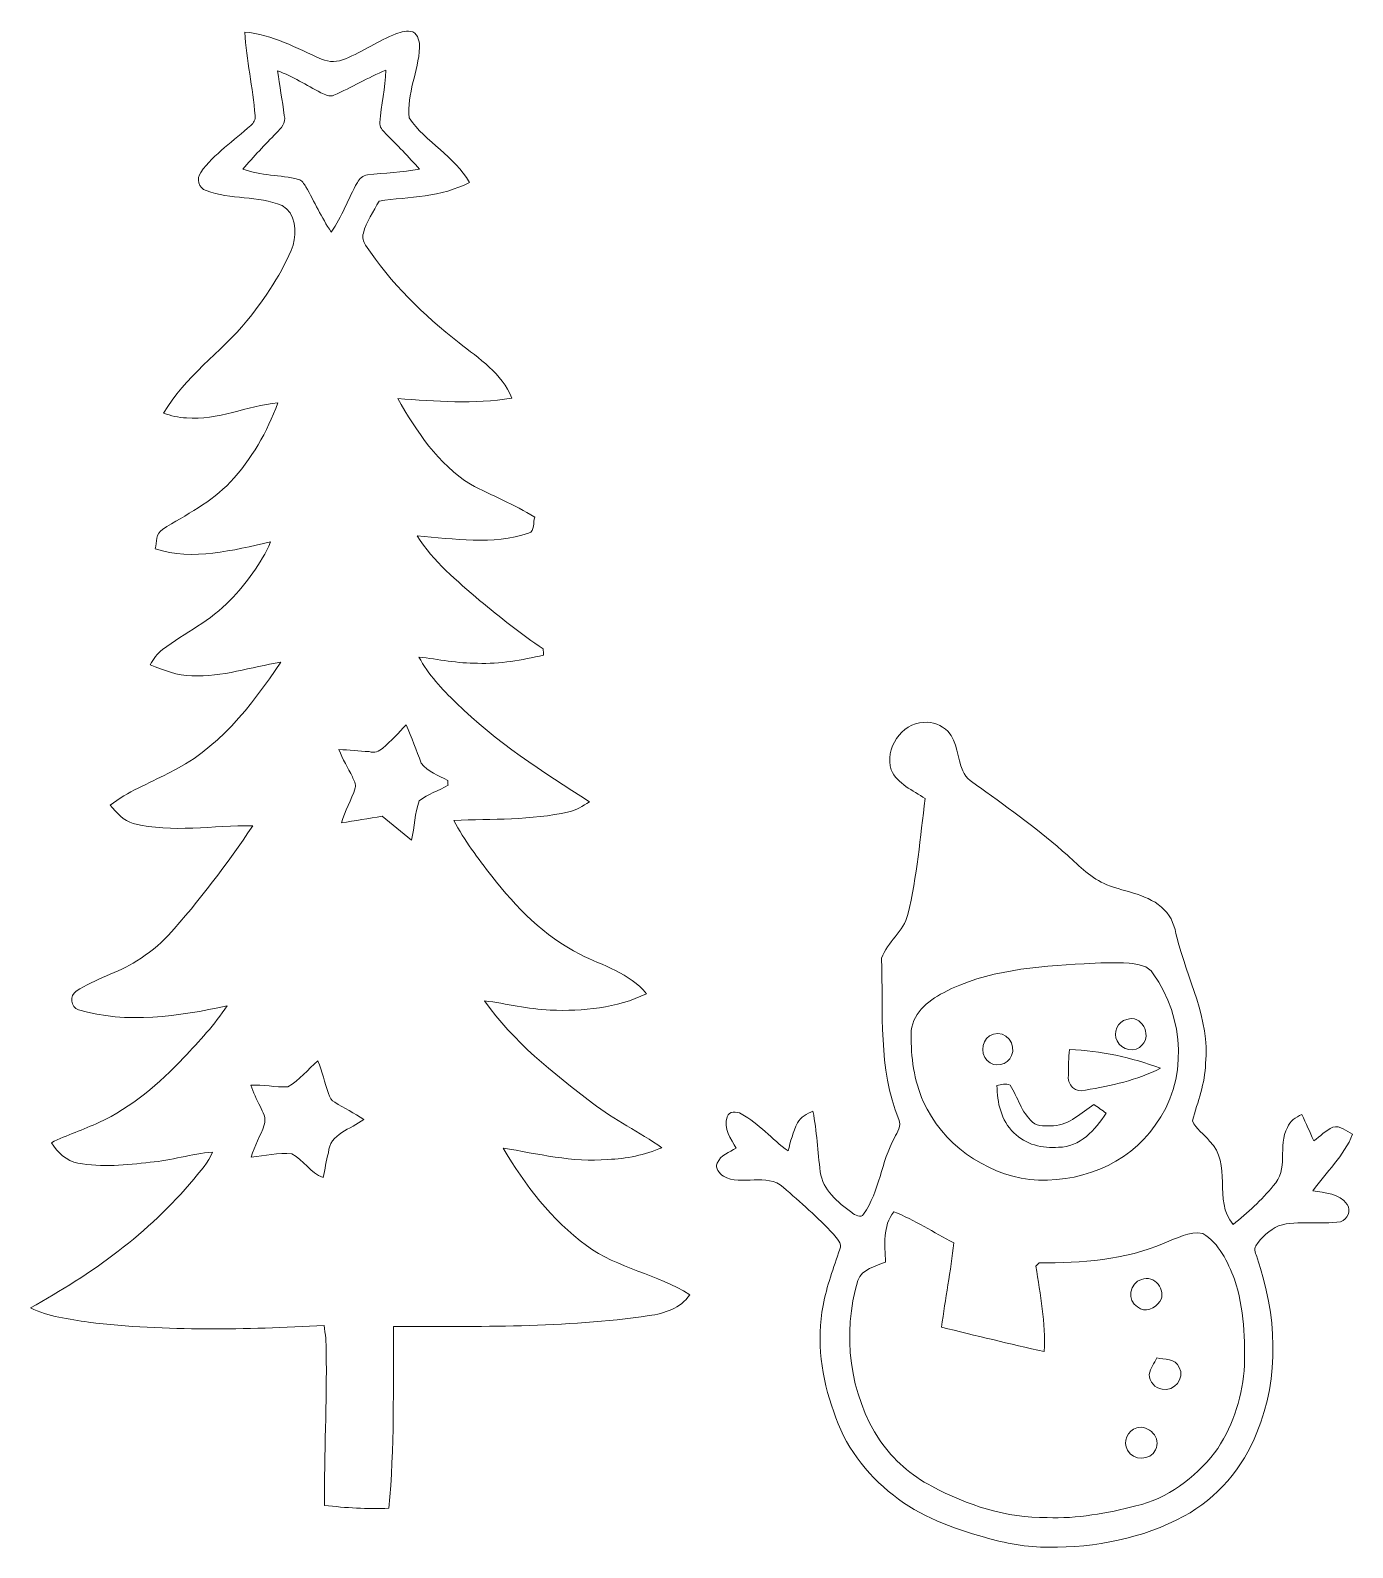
# Model space of a CAD drawing. Header units: centimetres. Extents: x -14.2 to 14.2, y -16.3 to 16.3.
import ezdxf

# ---------------------------------------------------------------- set-up
doc = ezdxf.new("R2010")
doc.units = ezdxf.units.CM
doc.header["$MEASUREMENT"] = 0
doc.layers.add('Layer 1', color=7, linetype='Continuous')

msp = doc.modelspace()

# ---------------------------------------------------------------- linework, layer by layer
at = {"layer": 'Layer 1', "color": 252, "lineweight": 9}
for points, knots in [([(-6.33519, 16.19551), (-6.21983, 16.2329), (-6.09142, 16.26677), (-5.97183, 16.23502), (-5.97183, 16.23502), (-5.85647, 16.16764), (-5.82507, 16.02229), (-5.82719, 15.89847), (-5.82719, 15.89847), (-5.85788, 15.38906), (-6.10271, 14.90681), (-6.05403, 14.39105), (-6.05403, 14.39105), (-5.69243, 13.86541), (-5.07613, 13.56978), (-4.76109, 13.0071), (-4.76109, 13.0071), (-5.35729, 12.68713), (-6.04591, 12.70195), (-6.6982, 12.60776), (-6.6982, 12.60776), (-6.81426, 12.38092), (-6.96913, 12.16784), (-7.03404, 11.91843), (-7.03404, 11.91843), (-7.06297, 11.82918), (-7.03228, 11.73604), (-6.9843, 11.65984), (-6.9843, 11.65984), (-6.44526, 10.85163), (-5.7464, 10.16301), (-4.98088, 9.56999), (-4.98088, 9.56999), (-4.55578, 9.22815), (-4.0566, 8.91876), (-3.8541, 8.38324), (-3.8541, 8.38324), (-4.66195, 8.24778), (-5.48499, 8.3148), (-6.29638, 8.37584), (-6.29638, 8.37584), (-5.89528, 7.68051), (-5.43243, 6.96649), (-4.73393, 6.53645), (-4.73393, 6.53645), (-4.27991, 6.2948), (-3.79942, 6.10324), (-3.36092, 5.83125), (-3.36092, 5.83125), (-3.39761, 5.73), (-3.35281, 5.53633), (-3.49039, 5.488), (-3.49039, 5.488), (-4.26121, 5.23259), (-5.08777, 5.37087), (-5.87869, 5.43014), (-5.87869, 5.43014), (-5.53579, 4.88228), (-5.02533, 4.46635), (-4.54237, 4.04655), (-4.54237, 4.04655), (-4.09893, 3.68671), (-3.6569, 3.32229), (-3.17853, 3.00903), (-3.17853, 3.00903), (-3.17677, 2.96493), (-3.17501, 2.92083), (-3.17289, 2.87638), (-3.17289, 2.87638), (-3.63503, 2.76385), (-4.10775, 2.68447), (-4.58506, 2.70035), (-4.58506, 2.70035), (-5.00839, 2.69682), (-5.42291, 2.78537), (-5.84165, 2.8337), (-5.84165, 2.8337), (-5.64233, 2.45693), (-5.34918, 2.14402), (-5.0412, 1.85439), (-5.0412, 1.85439), (-4.20335, 1.00666), (-3.17889, 0.37977), (-2.1897, -0.27216), (-2.1897, -0.27216), (-2.33081, -0.35506), (-2.47157, -0.44784), (-2.63243, -0.48594), (-2.63243, -0.48594), (-3.43959, -0.66515), (-4.27214, -0.63517), (-5.09271, -0.66868), (-5.09271, -0.66868), (-4.86975, -1.09625), (-4.57412, -1.48289), (-4.28096, -1.86425), (-4.28096, -1.86425), (-3.76203, -2.52923), (-3.15102, -3.14906), (-2.39219, -3.53712), (-2.39219, -3.53712), (-1.89795, -3.78159), (-1.32786, -3.93858), (-0.9645, -4.38273), (-0.9645, -4.38273), (-1.60056, -4.69458), (-2.32834, -4.75949), (-3.02684, -4.73374), (-3.02684, -4.73374), (-3.50274, -4.71187), (-3.96558, -4.5958), (-4.43619, -4.53442), (-4.43619, -4.53442), (-3.82235, -5.41248), (-2.9644, -6.08206), (-2.12126, -6.72799), (-2.12126, -6.72799), (-1.65594, -7.09347), (-1.11761, -7.34818), (-0.63324, -7.68331), (-0.63324, -7.68331), (-1.00189, -7.83289), (-1.39383, -7.92426), (-1.79247, -7.93379), (-1.79247, -7.93379), (-2.55129, -8.00399), (-3.29742, -7.81137), (-4.04002, -7.69143), (-4.04002, -7.69143), (-3.57047, -8.48024), (-2.9965, -9.23695), (-2.24826, -9.78164), (-2.24826, -9.78164), (-1.5801, -10.27129), (-0.73273, -10.393), (-0.03775, -10.83327), (-0.03775, -10.83327), (-0.23319, -11.12254), (-0.57856, -11.23896), (-0.90982, -11.28165), (-0.90982, -11.28165), (-2.72239, -11.55223), (-4.56178, -11.50989), (-6.38881, -11.51871), (-6.38881, -11.51871), (-6.39234, -12.81588), (-6.36694, -14.11763), (-6.48618, -15.41056), (-6.48618, -15.41056), (-6.94726, -15.42926), (-7.41222, -15.40562), (-7.86977, -15.34882), (-7.86977, -15.34882), (-7.87083, -14.2478), (-7.81403, -13.14784), (-7.82991, -12.04682), (-7.82991, -12.04682), (-7.82638, -11.8602), (-7.84896, -11.67464), (-7.87542, -11.49084), (-7.87542, -11.49084), (-9.5557, -11.58433), (-11.24868, -11.62419), (-12.92296, -11.42382), (-12.92296, -11.42382), (-13.34524, -11.35608), (-13.78268, -11.30564), (-14.17179, -11.1169), (-14.17179, -11.1169), (-12.86546, -10.3997), (-11.62827, -9.51353), (-10.67083, -8.36029), (-10.67083, -8.36029), (-10.52125, -8.17756), (-10.35791, -7.99905), (-10.26866, -7.77715), (-10.26866, -7.77715), (-10.71881, -7.81631), (-11.15308, -7.95495), (-11.60322, -7.99658), (-11.60322, -7.99658), (-12.11581, -8.0555), (-12.64074, -8.10594), (-13.15262, -8.01704), (-13.15262, -8.01704), (-13.40027, -7.96871), (-13.58865, -7.78244), (-13.71989, -7.57678), (-13.71989, -7.57678), (-13.39074, -7.40709), (-13.03373, -7.30055), (-12.70071, -7.13933), (-12.70071, -7.13933), (-11.99939, -6.81971), (-11.40602, -6.30748), (-10.88108, -5.7508), (-10.88108, -5.7508), (-10.54983, -5.40084), (-10.22068, -5.04454), (-9.95363, -4.64202), (-9.95363, -4.64202), (-10.99468, -4.86815), (-12.10099, -5.03642), (-13.14274, -4.72563), (-13.14274, -4.72563), (-13.30467, -4.67835), (-13.33994, -4.41236), (-13.18684, -4.32805), (-13.18684, -4.32805), (-12.78256, -4.05852), (-12.30031, -3.94034), (-11.89109, -3.67893), (-11.89109, -3.67893), (-11.64203, -3.52618), (-11.40954, -3.34309), (-11.21305, -3.12613), (-11.21305, -3.12613), (-10.547, -2.39588), (-9.95539, -1.60001), (-9.40365, -0.78228), (-9.40365, -0.78228), (-10.25489, -0.76816), (-11.12626, -0.9442), (-11.96482, -0.73324), (-11.96482, -0.73324), (-12.18142, -0.68491), (-12.31759, -0.49335), (-12.46118, -0.34166), (-12.46118, -0.34166), (-12.08582, -0.04956), (-11.64026, 0.12189), (-11.22151, 0.3385), (-11.22151, 0.3385), (-10.17412, 0.83627), (-9.4308, 1.77713), (-8.80604, 2.72292), (-8.80604, 2.72292), (-9.43787, 2.62062), (-10.05911, 2.4026), (-10.70822, 2.43294), (-10.70822, 2.43294), (-11.02149, 2.43012), (-11.315, 2.55289), (-11.6004, 2.66754), (-11.6004, 2.66754), (-11.53302, 2.79136), (-11.45223, 2.91166), (-11.33758, 2.99597), (-11.33758, 2.99597), (-10.85745, 3.35122), (-10.30429, 3.61439), (-9.88766, 4.05078), (-9.88766, 4.05078), (-9.54158, 4.42084), (-9.22338, 4.83042), (-9.02477, 5.29997), (-9.02477, 5.29997), (-9.82663, 5.12569), (-10.68529, 4.88792), (-11.49456, 5.15568), (-11.49456, 5.15568), (-11.46317, 5.29079), (-11.48433, 5.49047), (-11.33793, 5.5709), (-11.33793, 5.5709), (-10.83663, 5.88276), (-10.29371, 6.15087), (-9.88308, 6.58619), (-9.88308, 6.58619), (-9.4308, 7.07162), (-9.09673, 7.66005), (-8.86637, 8.28023), (-8.86637, 8.28023), (-9.52889, 8.21955), (-10.15189, 7.89923), (-10.82781, 7.96167), (-10.82781, 7.96167), (-10.99574, 7.9645), (-11.15801, 8.00754), (-11.31535, 8.06222), (-11.31535, 8.06222), (-10.86803, 8.84256), (-10.09157, 9.35338), (-9.52924, 10.04236), (-9.52924, 10.04236), (-9.13095, 10.53484), (-8.77006, 11.06859), (-8.5397, 11.66161), (-8.5397, 11.66161), (-8.45468, 11.94489), (-8.48784, 12.35482), (-8.77394, 12.51427), (-8.77394, 12.51427), (-9.29393, 12.7217), (-9.87814, 12.63986), (-10.40166, 12.83071), (-10.40166, 12.83071), (-10.56323, 12.88575), (-10.61615, 13.08507), (-10.51984, 13.22159), (-10.51984, 13.22159), (-10.23021, 13.62376), (-9.8104, 13.90069), (-9.44669, 14.22877), (-9.44669, 14.22877), (-9.38143, 14.27851), (-9.34226, 14.35789), (-9.35356, 14.43973), (-9.35356, 14.43973), (-9.40293, 15.0391), (-9.54123, 15.62859), (-9.57581, 16.22902), (-9.57581, 16.22902), (-8.9849, 16.18281), (-8.46244, 15.88189), (-7.9301, 15.65117), (-7.9301, 15.65117), (-7.76958, 15.57532), (-7.57979, 15.58767), (-7.41892, 15.65682), (-7.41892, 15.65682), (-7.04427, 15.80816), (-6.70878, 16.04134), (-6.33519, 16.19551), (-6.33519, 16.19551), (-6.33519, 16.19551), (-6.33519, 16.19551), (-6.33519, 16.19551)], [0, 0, 0, 0, 0.01204819, 0.01204819, 0.01204819, 0.01204819, 0.02409639, 0.02409639, 0.02409639, 0.02409639, 0.03614458, 0.03614458, 0.03614458, 0.03614458, 0.04819277, 0.04819277, 0.04819277, 0.04819277, 0.06024096, 0.06024096, 0.06024096, 0.06024096, 0.07228916, 0.07228916, 0.07228916, 0.07228916, 0.08433735, 0.08433735, 0.08433735, 0.08433735, 0.09638554, 0.09638554, 0.09638554, 0.09638554, 0.10843373, 0.10843373, 0.10843373, 0.10843373, 0.12048193, 0.12048193, 0.12048193, 0.12048193, 0.13253012, 0.13253012, 0.13253012, 0.13253012, 0.14457831, 0.14457831, 0.14457831, 0.14457831, 0.15662651, 0.15662651, 0.15662651, 0.15662651, 0.1686747, 0.1686747, 0.1686747, 0.1686747, 0.18072289, 0.18072289, 0.18072289, 0.18072289, 0.19277108, 0.19277108, 0.19277108, 0.19277108, 0.20481928, 0.20481928, 0.20481928, 0.20481928, 0.21686747, 0.21686747, 0.21686747, 0.21686747, 0.22891566, 0.22891566, 0.22891566, 0.22891566, 0.24096386, 0.24096386, 0.24096386, 0.24096386, 0.25301205, 0.25301205, 0.25301205, 0.25301205, 0.26506024, 0.26506024, 0.26506024, 0.26506024, 0.27710843, 0.27710843, 0.27710843, 0.27710843, 0.28915663, 0.28915663, 0.28915663, 0.28915663, 0.30120482, 0.30120482, 0.30120482, 0.30120482, 0.31325301, 0.31325301, 0.31325301, 0.31325301, 0.3253012, 0.3253012, 0.3253012, 0.3253012, 0.3373494, 0.3373494, 0.3373494, 0.3373494, 0.34939759, 0.34939759, 0.34939759, 0.34939759, 0.36144578, 0.36144578, 0.36144578, 0.36144578, 0.37349398, 0.37349398, 0.37349398, 0.37349398, 0.38554217, 0.38554217, 0.38554217, 0.38554217, 0.39759036, 0.39759036, 0.39759036, 0.39759036, 0.40963855, 0.40963855, 0.40963855, 0.40963855, 0.42168675, 0.42168675, 0.42168675, 0.42168675, 0.43373494, 0.43373494, 0.43373494, 0.43373494, 0.44578313, 0.44578313, 0.44578313, 0.44578313, 0.45783133, 0.45783133, 0.45783133, 0.45783133, 0.46987952, 0.46987952, 0.46987952, 0.46987952, 0.48192771, 0.48192771, 0.48192771, 0.48192771, 0.4939759, 0.4939759, 0.4939759, 0.4939759, 0.5060241, 0.5060241, 0.5060241, 0.5060241, 0.51807229, 0.51807229, 0.51807229, 0.51807229, 0.53012048, 0.53012048, 0.53012048, 0.53012048, 0.54216867, 0.54216867, 0.54216867, 0.54216867, 0.55421687, 0.55421687, 0.55421687, 0.55421687, 0.56626506, 0.56626506, 0.56626506, 0.56626506, 0.57831325, 0.57831325, 0.57831325, 0.57831325, 0.59036145, 0.59036145, 0.59036145, 0.59036145, 0.60240964, 0.60240964, 0.60240964, 0.60240964, 0.61445783, 0.61445783, 0.61445783, 0.61445783, 0.62650602, 0.62650602, 0.62650602, 0.62650602, 0.63855422, 0.63855422, 0.63855422, 0.63855422, 0.65060241, 0.65060241, 0.65060241, 0.65060241, 0.6626506, 0.6626506, 0.6626506, 0.6626506, 0.6746988, 0.6746988, 0.6746988, 0.6746988, 0.68674699, 0.68674699, 0.68674699, 0.68674699, 0.69879518, 0.69879518, 0.69879518, 0.69879518, 0.71084337, 0.71084337, 0.71084337, 0.71084337, 0.72289157, 0.72289157, 0.72289157, 0.72289157, 0.73493976, 0.73493976, 0.73493976, 0.73493976, 0.74698795, 0.74698795, 0.74698795, 0.74698795, 0.75903614, 0.75903614, 0.75903614, 0.75903614, 0.77108434, 0.77108434, 0.77108434, 0.77108434, 0.78313253, 0.78313253, 0.78313253, 0.78313253, 0.79518072, 0.79518072, 0.79518072, 0.79518072, 0.80722892, 0.80722892, 0.80722892, 0.80722892, 0.81927711, 0.81927711, 0.81927711, 0.81927711, 0.8313253, 0.8313253, 0.8313253, 0.8313253, 0.84337349, 0.84337349, 0.84337349, 0.84337349, 0.85542169, 0.85542169, 0.85542169, 0.85542169, 0.86746988, 0.86746988, 0.86746988, 0.86746988, 0.87951807, 0.87951807, 0.87951807, 0.87951807, 0.89156627, 0.89156627, 0.89156627, 0.89156627, 0.90361446, 0.90361446, 0.90361446, 0.90361446, 0.91566265, 0.91566265, 0.91566265, 0.91566265, 0.92771084, 0.92771084, 0.92771084, 0.92771084, 0.93975904, 0.93975904, 0.93975904, 0.93975904, 0.95180723, 0.95180723, 0.95180723, 0.95180723, 0.96385542, 0.96385542, 0.96385542, 0.96385542, 0.97590361, 0.97590361, 0.97590361, 0.97590361, 1, 1, 1, 1]), ([(-8.87237, 15.39999), (-8.82862, 15.07967), (-8.76793, 14.76182), (-8.7309, 14.44044), (-8.7309, 14.44044), (-8.67658, 14.28028), (-8.80428, 14.1695), (-8.89671, 14.06649), (-8.89671, 14.06649), (-9.14542, 13.81779), (-9.38601, 13.56096), (-9.61567, 13.29426), (-9.61567, 13.29426), (-9.23361, 13.15209), (-8.81769, 13.16762), (-8.4254, 13.07307), (-8.4254, 13.07307), (-8.34601, 13.05437), (-8.30616, 12.97676), (-8.26629, 12.91362), (-8.26629, 12.91362), (-8.08285, 12.59188), (-7.92939, 12.25322), (-7.72443, 11.94383), (-7.72443, 11.94383), (-7.49054, 12.27191), (-7.36107, 12.6582), (-7.16245, 13.00604), (-7.16245, 13.00604), (-7.11589, 13.08401), (-7.04533, 13.16303), (-6.94832, 13.16832), (-6.94832, 13.16832), (-6.57649, 13.20677), (-6.2036, 13.23288), (-5.83354, 13.28791), (-5.83354, 13.28791), (-6.06002, 13.5592), (-6.31155, 13.80826), (-6.56026, 14.05873), (-6.56026, 14.05873), (-6.61741, 14.12435), (-6.69502, 14.19526), (-6.68303, 14.29121), (-6.68303, 14.29121), (-6.64987, 14.66551), (-6.55991, 15.03416), (-6.55391, 15.41164), (-6.55391, 15.41164), (-6.93456, 15.25677), (-7.28557, 15.03981), (-7.66304, 14.87859), (-7.66304, 14.87859), (-7.75759, 14.8299), (-7.85707, 14.89129), (-7.9428, 14.92974), (-7.9428, 14.92974), (-8.25042, 15.09096), (-8.54499, 15.2797), (-8.87237, 15.39999), (-8.87237, 15.39999), (-8.87237, 15.39999), (-8.87237, 15.39999), (-8.87237, 15.39999)], [0, 0, 0, 0, 0.05882353, 0.05882353, 0.05882353, 0.05882353, 0.11764706, 0.11764706, 0.11764706, 0.11764706, 0.17647059, 0.17647059, 0.17647059, 0.17647059, 0.23529412, 0.23529412, 0.23529412, 0.23529412, 0.29411765, 0.29411765, 0.29411765, 0.29411765, 0.35294118, 0.35294118, 0.35294118, 0.35294118, 0.41176471, 0.41176471, 0.41176471, 0.41176471, 0.47058824, 0.47058824, 0.47058824, 0.47058824, 0.52941176, 0.52941176, 0.52941176, 0.52941176, 0.58823529, 0.58823529, 0.58823529, 0.58823529, 0.64705882, 0.64705882, 0.64705882, 0.64705882, 0.70588235, 0.70588235, 0.70588235, 0.70588235, 0.76470588, 0.76470588, 0.76470588, 0.76470588, 0.82352941, 0.82352941, 0.82352941, 0.82352941, 0.88235294, 0.88235294, 0.88235294, 0.88235294, 1, 1, 1, 1]), ([(-6.61494, 0.88319), (-6.69432, 0.81404), (-6.80015, 0.76889), (-6.91022, 0.80911), (-6.91022, 0.80911), (-7.12718, 0.81193), (-7.34131, 0.85073), (-7.55792, 0.84897), (-7.55792, 0.84897), (-7.47854, 0.64577), (-7.36283, 0.45985), (-7.26934, 0.26301), (-7.26934, 0.26301), (-7.24394, 0.18892), (-7.17833, 0.11096), (-7.20937, 0.0277), (-7.20937, 0.0277), (-7.28557, -0.23053), (-7.43268, -0.46231), (-7.50359, -0.7223), (-7.50359, -0.7223), (-7.21219, -0.67433), (-6.9208, -0.62423), (-6.62835, -0.57978), (-6.62835, -0.57978), (-6.41703, -0.74806), (-6.21172, -0.92374), (-5.99934, -1.09096), (-5.99934, -1.09096), (-5.93443, -0.81226), (-5.93479, -0.51593), (-5.83707, -0.24711), (-5.83707, -0.24711), (-5.65186, -0.10247), (-5.42149, -0.03051), (-5.21828, 0.08556), (-5.21828, 0.08556), (-5.21971, 0.11131), (-5.22218, 0.16246), (-5.22359, 0.18822), (-5.22359, 0.18822), (-5.42255, 0.29546), (-5.65468, 0.37484), (-5.79191, 0.56251), (-5.79191, 0.56251), (-5.90268, 0.83345), (-5.99017, 1.11391), (-6.11753, 1.37778), (-6.11753, 1.37778), (-6.27804, 1.2081), (-6.43573, 1.03418), (-6.61494, 0.88319), (-6.61494, 0.88319), (-6.61494, 0.88319), (-6.61494, 0.88319), (-6.61494, 0.88319)], [0, 0, 0, 0, 0.06666667, 0.06666667, 0.06666667, 0.06666667, 0.13333333, 0.13333333, 0.13333333, 0.13333333, 0.2, 0.2, 0.2, 0.2, 0.26666667, 0.26666667, 0.26666667, 0.26666667, 0.33333333, 0.33333333, 0.33333333, 0.33333333, 0.4, 0.4, 0.4, 0.4, 0.46666667, 0.46666667, 0.46666667, 0.46666667, 0.53333333, 0.53333333, 0.53333333, 0.53333333, 0.6, 0.6, 0.6, 0.6, 0.66666667, 0.66666667, 0.66666667, 0.66666667, 0.73333333, 0.73333333, 0.73333333, 0.73333333, 0.8, 0.8, 0.8, 0.8, 0.86666667, 0.86666667, 0.86666667, 0.86666667, 1, 1, 1, 1]), ([(4.28201, 0.41787), (4.13597, 0.86132), (4.49722, 1.42647), (4.97699, 1.42929), (4.97699, 1.42929), (5.16996, 1.46527), (5.35552, 1.36579), (5.49628, 1.24337), (5.49628, 1.24337), (5.70724, 1.00631), (5.69807, 0.67505), (5.81378, 0.39494), (5.81378, 0.39494), (5.88081, 0.22385), (6.05261, 0.13565), (6.19125, 0.03088), (6.19125, 0.03088), (6.82837, -0.43091), (7.47219, -0.88776), (8.0578, -1.41551), (8.0578, -1.41551), (8.32062, -1.6494), (8.57214, -1.91293), (8.90517, -2.04698), (8.90517, -2.04698), (9.31898, -2.21244), (9.80864, -2.24666), (10.13425, -2.58426), (10.13425, -2.58426), (10.29723, -2.73666), (10.3565, -2.9575), (10.40236, -3.16776), (10.40236, -3.16776), (10.62602, -4.06381), (11.1118, -4.92353), (11.01972, -5.87498), (11.01972, -5.87498), (11.00843, -6.30078), (10.84933, -6.70189), (10.73715, -7.10582), (10.73715, -7.10582), (10.80665, -7.28538), (10.99503, -7.38698), (11.10122, -7.54397), (11.10122, -7.54397), (11.60851, -8.02163), (11.16472, -8.81503), (11.61063, -9.32726), (11.61063, -9.32726), (11.9246, -9.08208), (12.21705, -8.80585), (12.4707, -8.49858), (12.4707, -8.49858), (12.80443, -8.16415), (12.56383, -7.64028), (12.77303, -7.2494), (12.77303, -7.2494), (12.82136, -7.10688), (12.954, -7.03209), (13.08171, -6.97353), (13.08171, -6.97353), (13.17449, -7.15768), (13.25316, -7.34888), (13.33924, -7.53656), (13.33924, -7.53656), (13.47294, -7.43743), (13.59253, -7.3129), (13.74528, -7.24199), (13.74528, -7.24199), (13.90968, -7.19824), (14.03421, -7.33124), (14.17179, -7.39368), (14.17179, -7.39368), (13.98694, -7.86358), (13.6017, -8.20154), (13.31913, -8.60724), (13.31913, -8.60724), (13.57242, -8.65733), (13.89698, -8.65239), (14.0515, -8.89899), (14.0515, -8.89899), (14.14992, -9.03022), (14.06102, -9.2246), (13.91285, -9.26976), (13.91285, -9.26976), (13.474, -9.34384), (13.01433, -9.22636), (12.58359, -9.35478), (12.58359, -9.35478), (12.39097, -9.45461), (12.21635, -9.60172), (12.0964, -9.78375), (12.0964, -9.78375), (12.03819, -9.86419), (12.10769, -9.96614), (12.12286, -10.04657), (12.12286, -10.04657), (12.54408, -11.24214), (12.61005, -12.60351), (12.11933, -13.7899), (12.11933, -13.7899), (11.83005, -14.54696), (11.26173, -15.18831), (10.55582, -15.58307), (10.55582, -15.58307), (9.67141, -16.05967), (8.6547, -16.25581), (7.65634, -16.24735), (7.65634, -16.24735), (7.18997, -16.24946), (6.72677, -16.1648), (6.28086, -16.03321), (6.28086, -16.03321), (5.58836, -15.83777), (4.89514, -15.58518), (4.32718, -15.1301), (4.32718, -15.1301), (3.73839, -14.6789), (3.27025, -14.05378), (3.04977, -13.34152), (3.04977, -13.34152), (2.78518, -12.61691), (2.67582, -11.82457), (2.82152, -11.06187), (2.82152, -11.06187), (2.89878, -10.64982), (3.04412, -10.25648), (3.17818, -9.86136), (3.17818, -9.86136), (3.23286, -9.73366), (3.1168, -9.62324), (3.0413, -9.53716), (3.0413, -9.53716), (2.70616, -9.17733), (2.33538, -8.85383), (1.96709, -8.52892), (1.96709, -8.52892), (1.61713, -8.21319), (1.07456, -8.51234), (0.68368, -8.29538), (0.68368, -8.29538), (0.59689, -8.23612), (0.49847, -8.12393), (0.55174, -8.01316), (0.55174, -8.01316), (0.62406, -7.84348), (0.80715, -7.77398), (0.95955, -7.69496), (0.95955, -7.69496), (0.84172, -7.49528), (0.68544, -7.26633), (0.76199, -7.02362), (0.76199, -7.02362), (0.80574, -6.88956), (0.96766, -6.89944), (1.06785, -6.95871), (1.06785, -6.95871), (1.44744, -7.16156), (1.72367, -7.5034), (2.07009, -7.75246), (2.07009, -7.75246), (2.12478, -7.54926), (2.17629, -7.34288), (2.26941, -7.15309), (2.26941, -7.15309), (2.33997, -7.02574), (2.47297, -6.95306), (2.6042, -6.90226), (2.6042, -6.90226), (2.68605, -7.33018), (2.70299, -7.76657), (2.7612, -8.19766), (2.7612, -8.19766), (2.80917, -8.58819), (3.13937, -8.85383), (3.43359, -9.07326), (3.43359, -9.07326), (3.49744, -9.12512), (3.62938, -9.20379), (3.69006, -9.10571), (3.69006, -9.10571), (4.03471, -8.61641), (4.064, -7.98459), (4.35258, -7.46812), (4.35258, -7.46812), (4.40937, -7.34747), (4.50991, -7.21306), (4.44253, -7.07548), (4.44253, -7.07548), (3.99839, -5.98187), (4.10881, -4.77537), (4.07529, -3.6232), (4.07529, -3.6232), (4.197, -3.27077), (4.54766, -3.05311), (4.63903, -2.6841), (4.63903, -2.6841), (4.83271, -1.86918), (4.90361, -1.03028), (5.00768, -0.20055), (5.00768, -0.20055), (4.7491, -0.02275), (4.4129, 0.11237), (4.28201, 0.41787), (4.28201, 0.41787), (4.28201, 0.41787), (4.28201, 0.41787), (4.28201, 0.41787)], [0, 0, 0, 0, 0.01886792, 0.01886792, 0.01886792, 0.01886792, 0.03773585, 0.03773585, 0.03773585, 0.03773585, 0.05660377, 0.05660377, 0.05660377, 0.05660377, 0.0754717, 0.0754717, 0.0754717, 0.0754717, 0.09433962, 0.09433962, 0.09433962, 0.09433962, 0.11320755, 0.11320755, 0.11320755, 0.11320755, 0.13207547, 0.13207547, 0.13207547, 0.13207547, 0.1509434, 0.1509434, 0.1509434, 0.1509434, 0.16981132, 0.16981132, 0.16981132, 0.16981132, 0.18867925, 0.18867925, 0.18867925, 0.18867925, 0.20754717, 0.20754717, 0.20754717, 0.20754717, 0.22641509, 0.22641509, 0.22641509, 0.22641509, 0.24528302, 0.24528302, 0.24528302, 0.24528302, 0.26415094, 0.26415094, 0.26415094, 0.26415094, 0.28301887, 0.28301887, 0.28301887, 0.28301887, 0.30188679, 0.30188679, 0.30188679, 0.30188679, 0.32075472, 0.32075472, 0.32075472, 0.32075472, 0.33962264, 0.33962264, 0.33962264, 0.33962264, 0.35849057, 0.35849057, 0.35849057, 0.35849057, 0.37735849, 0.37735849, 0.37735849, 0.37735849, 0.39622642, 0.39622642, 0.39622642, 0.39622642, 0.41509434, 0.41509434, 0.41509434, 0.41509434, 0.43396226, 0.43396226, 0.43396226, 0.43396226, 0.45283019, 0.45283019, 0.45283019, 0.45283019, 0.47169811, 0.47169811, 0.47169811, 0.47169811, 0.49056604, 0.49056604, 0.49056604, 0.49056604, 0.50943396, 0.50943396, 0.50943396, 0.50943396, 0.52830189, 0.52830189, 0.52830189, 0.52830189, 0.54716981, 0.54716981, 0.54716981, 0.54716981, 0.56603774, 0.56603774, 0.56603774, 0.56603774, 0.58490566, 0.58490566, 0.58490566, 0.58490566, 0.60377358, 0.60377358, 0.60377358, 0.60377358, 0.62264151, 0.62264151, 0.62264151, 0.62264151, 0.64150943, 0.64150943, 0.64150943, 0.64150943, 0.66037736, 0.66037736, 0.66037736, 0.66037736, 0.67924528, 0.67924528, 0.67924528, 0.67924528, 0.69811321, 0.69811321, 0.69811321, 0.69811321, 0.71698113, 0.71698113, 0.71698113, 0.71698113, 0.73584906, 0.73584906, 0.73584906, 0.73584906, 0.75471698, 0.75471698, 0.75471698, 0.75471698, 0.77358491, 0.77358491, 0.77358491, 0.77358491, 0.79245283, 0.79245283, 0.79245283, 0.79245283, 0.81132075, 0.81132075, 0.81132075, 0.81132075, 0.83018868, 0.83018868, 0.83018868, 0.83018868, 0.8490566, 0.8490566, 0.8490566, 0.8490566, 0.86792453, 0.86792453, 0.86792453, 0.86792453, 0.88679245, 0.88679245, 0.88679245, 0.88679245, 0.90566038, 0.90566038, 0.90566038, 0.90566038, 0.9245283, 0.9245283, 0.9245283, 0.9245283, 0.94339623, 0.94339623, 0.94339623, 0.94339623, 0.96226415, 0.96226415, 0.96226415, 0.96226415, 1, 1, 1, 1]), ([(8.4134, -3.73961), (7.3914, -3.79817), (6.3239, -3.87261), (5.40138, -4.3605), (5.40138, -4.3605), (5.05919, -4.53689), (4.705, -4.83146), (4.70747, -5.2495), (4.70747, -5.2495), (4.70288, -5.73986), (4.77096, -6.23869), (4.96712, -6.69166), (4.96712, -6.69166), (5.37352, -7.59441), (6.27451, -8.23541), (7.25135, -8.36629), (7.25135, -8.36629), (8.25994, -8.4626), (9.35672, -8.05938), (9.93634, -7.20248), (9.93634, -7.20248), (10.65389, -6.27079), (10.56746, -4.88614), (9.89507, -3.95375), (9.89507, -3.95375), (9.79135, -3.77489), (9.56416, -3.75125), (9.38107, -3.72726), (9.38107, -3.72726), (9.05863, -3.7061), (8.73513, -3.72515), (8.4134, -3.73961), (8.4134, -3.73961), (8.4134, -3.73961), (8.4134, -3.73961), (8.4134, -3.73961)], [0, 0, 0, 0, 0.1, 0.1, 0.1, 0.1, 0.2, 0.2, 0.2, 0.2, 0.3, 0.3, 0.3, 0.3, 0.4, 0.4, 0.4, 0.4, 0.5, 0.5, 0.5, 0.5, 0.6, 0.6, 0.6, 0.6, 0.7, 0.7, 0.7, 0.7, 0.8, 0.8, 0.8, 0.8, 1, 1, 1, 1]), ([(9.32957, -4.93588), (9.6393, -4.81841), (9.87671, -5.26255), (9.66118, -5.47916), (9.66118, -5.47916), (9.51477, -5.65766), (9.21597, -5.59169), (9.12425, -5.39238), (9.12425, -5.39238), (9.02688, -5.22093), (9.13412, -4.97398), (9.32957, -4.93588)], [0, 0, 0, 0, 0.25, 0.25, 0.25, 0.25, 0.5, 0.5, 0.5, 0.5, 1, 1, 1, 1]), ([(6.47171, -5.25197), (6.73453, -5.15637), (6.97336, -5.47316), (6.85977, -5.71023), (6.85977, -5.71023), (6.78286, -5.91131), (6.48477, -5.98187), (6.33942, -5.815), (6.33942, -5.815), (6.16303, -5.65096), (6.2357, -5.31441), (6.47171, -5.25197)], [0, 0, 0, 0, 0.25, 0.25, 0.25, 0.25, 0.5, 0.5, 0.5, 0.5, 1, 1, 1, 1]), ([(-8.65329, -6.37733), (-8.91823, -6.39285), (-9.18281, -6.32688), (-9.44881, -6.34241), (-9.44881, -6.34241), (-9.38777, -6.49586), (-9.32532, -6.64968), (-9.24771, -6.79573), (-9.24771, -6.79573), (-9.1881, -6.9199), (-9.10379, -7.04937), (-9.16094, -7.19542), (-9.16094, -7.19542), (-9.23502, -7.43143), (-9.37331, -7.64274), (-9.43646, -7.88334), (-9.43646, -7.88334), (-9.14648, -7.86041), (-8.85579, -7.78174), (-8.56509, -7.81208), (-8.56509, -7.81208), (-8.31639, -7.94649), (-8.16963, -8.22518), (-7.89588, -8.32396), (-7.89588, -8.32396), (-7.85778, -8.14545), (-7.82709, -7.96624), (-7.7844, -7.7895), (-7.7844, -7.7895), (-7.75829, -7.37957), (-7.29439, -7.29032), (-7.02699, -7.07724), (-7.02699, -7.07724), (-7.22419, -6.9386), (-7.44397, -6.83665), (-7.64752, -6.7093), (-7.64752, -6.7093), (-7.72654, -6.6779), (-7.75583, -6.59746), (-7.78052, -6.52479), (-7.78052, -6.52479), (-7.85672, -6.29019), (-7.92163, -6.05207), (-8.00594, -5.8203), (-8.00594, -5.8203), (-8.22678, -5.99986), (-8.4007, -6.23939), (-8.65329, -6.37733)], [0, 0, 0, 0, 0.07692308, 0.07692308, 0.07692308, 0.07692308, 0.15384615, 0.15384615, 0.15384615, 0.15384615, 0.23076923, 0.23076923, 0.23076923, 0.23076923, 0.30769231, 0.30769231, 0.30769231, 0.30769231, 0.38461538, 0.38461538, 0.38461538, 0.38461538, 0.46153846, 0.46153846, 0.46153846, 0.46153846, 0.53846154, 0.53846154, 0.53846154, 0.53846154, 0.61538462, 0.61538462, 0.61538462, 0.61538462, 0.69230769, 0.69230769, 0.69230769, 0.69230769, 0.76923077, 0.76923077, 0.76923077, 0.76923077, 0.84615385, 0.84615385, 0.84615385, 0.84615385, 1, 1, 1, 1]), ([(8.10472, -5.57899), (8.76971, -5.60051), (9.42799, -5.75433), (10.05241, -5.97799), (10.05241, -5.97799), (9.55287, -6.23622), (8.99443, -6.35863), (8.44303, -6.44753), (8.44303, -6.44753), (8.24195, -6.53008), (8.03451, -6.32018), (8.08426, -6.12051), (8.08426, -6.12051), (8.07791, -5.93883), (8.08143, -5.75856), (8.10472, -5.57899)], [0, 0, 0, 0, 0.2, 0.2, 0.2, 0.2, 0.4, 0.4, 0.4, 0.4, 0.6, 0.6, 0.6, 0.6, 1, 1, 1, 1]), ([(6.54756, -6.35017), (6.63963, -6.33817), (6.74159, -6.29125), (6.82978, -6.3417), (6.82978, -6.3417), (6.99559, -6.6024), (7.07143, -6.92555), (7.31097, -7.13545), (7.31097, -7.13545), (7.43021, -7.25328), (7.61295, -7.20601), (7.76253, -7.21553), (7.76253, -7.21553), (8.10507, -7.18555), (8.35343, -6.94142), (8.62047, -6.75445), (8.62047, -6.75445), (8.71044, -6.81583), (8.79863, -6.87898), (8.88717, -6.94248), (8.88717, -6.94248), (8.65857, -7.29632), (8.32556, -7.67555), (7.86906, -7.67414), (7.86906, -7.67414), (7.52405, -7.7073), (7.15751, -7.61241), (6.9081, -7.36299), (6.9081, -7.36299), (6.63752, -7.1037), (6.54932, -6.71247), (6.54756, -6.35017)], [0, 0, 0, 0, 0.11111111, 0.11111111, 0.11111111, 0.11111111, 0.22222222, 0.22222222, 0.22222222, 0.22222222, 0.33333333, 0.33333333, 0.33333333, 0.33333333, 0.44444444, 0.44444444, 0.44444444, 0.44444444, 0.55555556, 0.55555556, 0.55555556, 0.55555556, 0.66666667, 0.66666667, 0.66666667, 0.66666667, 0.77777778, 0.77777778, 0.77777778, 0.77777778, 1, 1, 1, 1]), ([(4.33423, -9.05421), (4.09399, -9.36924), (4.14655, -9.76506), (4.1582, -10.133), (4.1582, -10.133), (3.94828, -10.23249), (3.65443, -10.27835), (3.56623, -10.52811), (3.56623, -10.52811), (3.2251, -11.66759), (3.37962, -12.97039), (4.0439, -13.96629), (4.0439, -13.96629), (4.33034, -14.37057), (4.711, -14.71135), (5.15232, -14.93925), (5.15232, -14.93925), (5.90833, -15.346), (6.75499, -15.62223), (7.62106, -15.61199), (7.62106, -15.61199), (8.26594, -15.63775), (8.90411, -15.51957), (9.52606, -15.36046), (9.52606, -15.36046), (10.20163, -15.20313), (10.78689, -14.76462), (11.21093, -14.22558), (11.21093, -14.22558), (11.58064, -13.7137), (11.78913, -13.09246), (11.84628, -12.46628), (11.84628, -12.46628), (11.8745, -11.80729), (11.84875, -11.13101), (11.63708, -10.50095), (11.63708, -10.50095), (11.4935, -10.13195), (11.31041, -9.73436), (10.96152, -9.51917), (10.96152, -9.51917), (10.67047, -9.46026), (10.39883, -9.63276), (10.13318, -9.72766), (10.13318, -9.72766), (9.29147, -10.09526), (8.35872, -10.15135), (7.45279, -10.15064), (7.45279, -10.15064), (7.4288, -10.17357), (7.40516, -10.19686), (7.38153, -10.22049), (7.38153, -10.22049), (7.47466, -10.82656), (7.59602, -11.43934), (7.56038, -12.05494), (7.56038, -12.05494), (6.82484, -11.88384), (6.08824, -11.71592), (5.35764, -11.52683), (5.35764, -11.52683), (5.44442, -10.92428), (5.55731, -10.32527), (5.62046, -9.71955), (5.62046, -9.71955), (5.18795, -9.50541), (4.78543, -9.22883), (4.33423, -9.05421)], [0, 0, 0, 0, 0.05555556, 0.05555556, 0.05555556, 0.05555556, 0.11111111, 0.11111111, 0.11111111, 0.11111111, 0.16666667, 0.16666667, 0.16666667, 0.16666667, 0.22222222, 0.22222222, 0.22222222, 0.22222222, 0.27777778, 0.27777778, 0.27777778, 0.27777778, 0.33333333, 0.33333333, 0.33333333, 0.33333333, 0.38888889, 0.38888889, 0.38888889, 0.38888889, 0.44444444, 0.44444444, 0.44444444, 0.44444444, 0.5, 0.5, 0.5, 0.5, 0.55555556, 0.55555556, 0.55555556, 0.55555556, 0.61111111, 0.61111111, 0.61111111, 0.61111111, 0.66666667, 0.66666667, 0.66666667, 0.66666667, 0.72222222, 0.72222222, 0.72222222, 0.72222222, 0.77777778, 0.77777778, 0.77777778, 0.77777778, 0.83333333, 0.83333333, 0.83333333, 0.83333333, 0.88888889, 0.88888889, 0.88888889, 0.88888889, 1, 1, 1, 1]), ([(9.64707, -10.50836), (9.91588, -10.38806), (10.1914, -10.74296), (10.04218, -10.97614), (10.04218, -10.97614), (9.94093, -11.12431), (9.71727, -11.2379), (9.56099, -11.09609), (9.56099, -11.09609), (9.3218, -10.97403), (9.39518, -10.56974), (9.64707, -10.50836)], [0, 0, 0, 0, 0.25, 0.25, 0.25, 0.25, 0.5, 0.5, 0.5, 0.5, 1, 1, 1, 1]), ([(9.97409, -12.18934), (10.13248, -12.2218), (10.38296, -12.19816), (10.4521, -12.39149), (10.4521, -12.39149), (10.58828, -12.62926), (10.34027, -12.91113), (10.09051, -12.85821), (10.09051, -12.85821), (9.93493, -12.84692), (9.81146, -12.69382), (9.81322, -12.54142), (9.81322, -12.54142), (9.83051, -12.41124), (9.91906, -12.3047), (9.97409, -12.18934)], [0, 0, 0, 0, 0.2, 0.2, 0.2, 0.2, 0.4, 0.4, 0.4, 0.4, 0.6, 0.6, 0.6, 0.6, 1, 1, 1, 1]), ([(9.543, -13.68865), (9.80017, -13.60998), (10.08239, -13.91443), (9.94375, -14.15573), (9.94375, -14.15573), (9.8478, -14.39526), (9.4541, -14.40232), (9.34826, -14.16525), (9.34826, -14.16525), (9.24101, -13.9804), (9.34967, -13.74686), (9.543, -13.68865)], [0, 0, 0, 0, 0.25, 0.25, 0.25, 0.25, 0.5, 0.5, 0.5, 0.5, 1, 1, 1, 1])]:
    msp.add_open_spline(points, degree=3, knots=knots, dxfattribs=at)

doc.saveas('drawing.dxf')
